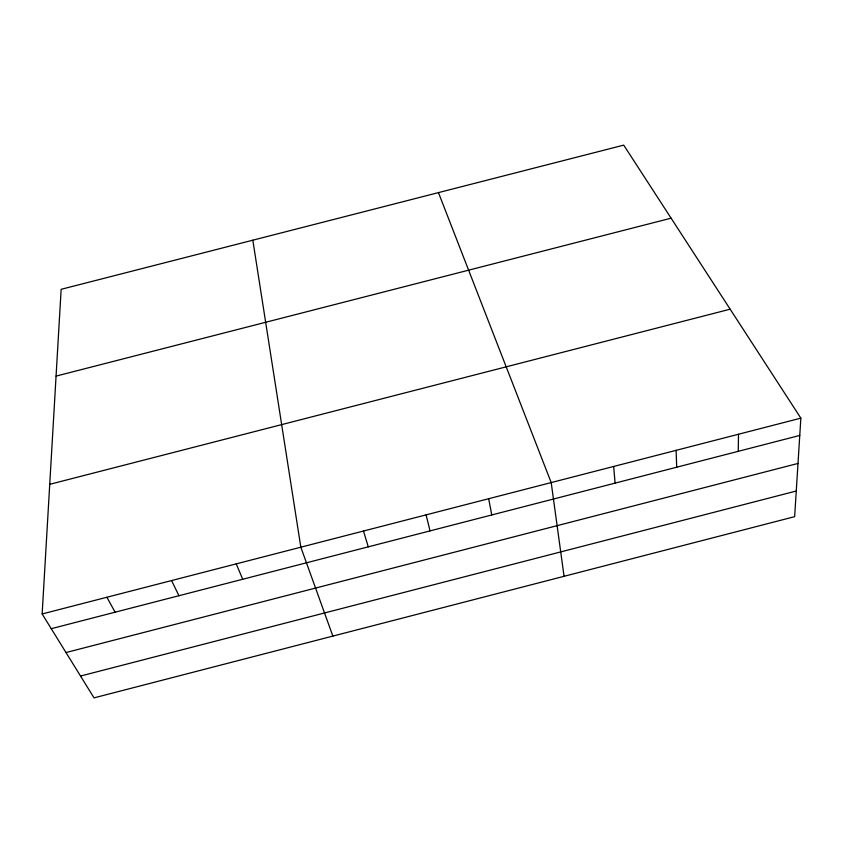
<?xml version="1.0" encoding="UTF-8"?>
<svg xmlns="http://www.w3.org/2000/svg" width="843" height="843" viewBox="0 0 843 843"><rect width="100%" height="100%" fill="white"/><g stroke="black" fill="none" stroke-linecap="round" stroke-linejoin="round"><path stroke-width="1.26" d="M738.247 451.321L738.5 434.24M42.15 613.967L61.149 289.318L623.715 145.133L800.85 418.149L794.654 516.664L94.026 697.867L42.15 613.967L800.85 418.149M66.007 652.545L798.005 463.439M80.528 676.044L796.266 491.026M56.07 376.104L671.102 218.179M49.737 484.314L730.154 309.191M51.254 628.688L799.765 435.441M106.892 597.255L115.122 612.197M171.582 580.553L178.948 595.727M236.23 563.872L242.721 579.257M438.455 192.615L551.196 482.586L564.062 576.296M332.859 636.096L300.835 547.202L252.816 240.192M363.491 531.027L368.265 546.844M426.105 514.873L430.035 530.89M488.666 498.719L491.764 514.957M613.672 466.464L615.095 483.113M676.107 450.341L676.697 467.212"/></g></svg>
